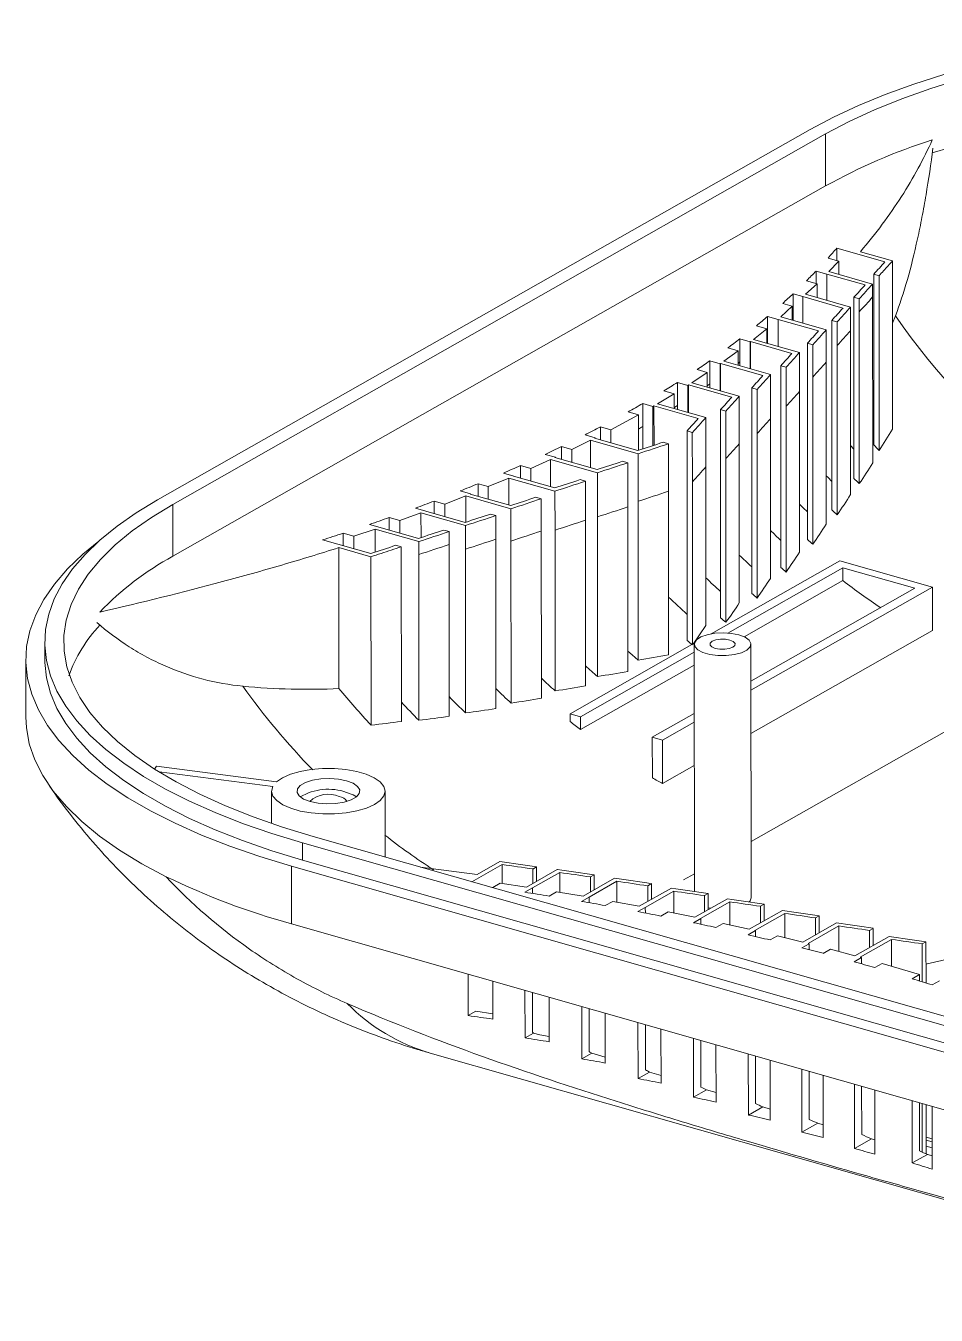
# Model space of a CAD drawing. Header units: inches. Extents: x 1848 to 4019, y 409 to 905.
# Drawn here: x 3138.8 to 3174.2, y 526.5 to 576.7 of the extents above; entities that cross this region are included whole.
import ezdxf

# ---------------------------------------------------------------- set-up
doc = ezdxf.new("R2010")
doc.units = ezdxf.units.IN

msp = doc.modelspace()

# ---------------------------------------------------------------- linework, layer by layer
at = {"color": 7, "linetype": 'Continuous', "lineweight": 15}
for p, q in [((3169.311, 572.664), (3143.937, 558.258)), ((3169.91, 572.494), (3144.536, 558.087)), ((3169.91, 572.494), (3169.911, 570.475)), ((3144.537, 556.069), (3169.911, 570.475)), ((3172.215, 567.521), (3170.343, 568.055)), ((3170.344, 567.571), (3170.343, 568.055)), ((3172.508, 567.559), (3171.26, 567.915)), ((3170.005, 567.668), (3170.419, 567.55)), ((3170.419, 567.55), (3170.04, 567.142)), ((3170.419, 567.034), (3170.419, 567.55)), ((3172.511, 561.013), (3172.508, 567.559)), ((3169.169, 566.786), (3169.579, 566.669)), ((3169.951, 567.047), (3169.538, 567.164)), ((3169.539, 566.681), (3169.538, 567.164)), ((3169.951, 567.047), (3171.444, 566.621)), ((3169.951, 567.047), (3169.951, 567.047)), ((3169.951, 566.027), (3169.951, 567.047)), ((3169.951, 566.027), (3169.951, 567.047)), ((3171.737, 566.659), (3170.04, 567.142)), ((3171.78, 567.041), (3171.986, 566.982)), ((3171.783, 560.401), (3171.78, 567.041)), ((3171.99, 560.186), (3171.986, 566.982)), ((3169.023, 566.168), (3168.643, 566.277)), ((3168.644, 565.379), (3168.643, 566.277)), ((3169.579, 566.669), (3169.126, 566.262)), ((3170.878, 565.762), (3169.126, 566.262)), ((3169.58, 566.132), (3169.579, 566.669)), ((3171.737, 566.659), (3171.737, 566.155)), ((3168.614, 565.801), (3168.165, 565.377)), ((3168.242, 565.907), (3168.614, 565.801)), ((3168.615, 565.249), (3168.614, 565.801)), ((3169.024, 566.17), (3169.023, 566.168)), ((3169.023, 565.133), (3169.023, 566.168)), ((3169.024, 566.17), (3170.585, 565.725)), ((3169.025, 565.132), (3169.024, 566.17)), ((3170.878, 565.762), (3170.878, 564.843)), ((3171.009, 566.141), (3171.215, 566.082)), ((3171.009, 566.141), (3171.009, 565.637)), ((3171.215, 566.082), (3171.216, 565.578)), ((3171.74, 559.705), (3171.737, 566.155)), ((3168.062, 565.28), (3167.657, 565.396)), ((3167.657, 564.499), (3167.657, 565.396)), ((3168.067, 565.284), (3168.062, 565.28)), ((3168.063, 564.234), (3168.062, 565.28)), ((3168.067, 565.284), (3169.637, 564.837)), ((3168.067, 564.233), (3168.067, 565.284)), ((3169.93, 564.874), (3168.165, 565.377)), ((3168.644, 565.379), (3168.615, 565.352)), ((3168.644, 565.241), (3168.644, 565.379)), ((3170.15, 565.245), (3170.356, 565.186)), ((3170.15, 565.245), (3170.15, 564.325)), ((3171.012, 559.1), (3171.009, 565.637)), ((3171.219, 558.896), (3171.216, 565.578)), ((3172.625, 565.422), (3172.509, 565.141)), ((3167.628, 564.92), (3167.104, 564.507)), ((3167.223, 565.036), (3167.628, 564.92)), ((3167.628, 564.358), (3167.628, 564.92)), ((3169.93, 564.874), (3169.93, 563.618)), ((3170.356, 565.186), (3170.357, 564.266)), ((3170.882, 558.474), (3170.878, 564.843)), ((3166.982, 564.411), (3166.579, 564.526)), ((3166.579, 563.629), (3166.579, 564.526)), ((3166.992, 564.419), (3166.982, 564.411)), ((3166.982, 563.359), (3166.982, 564.411)), ((3166.992, 564.419), (3168.6, 563.96)), ((3166.992, 563.356), (3166.992, 564.419)), ((3168.893, 563.998), (3167.104, 564.507)), ((3167.657, 564.499), (3167.628, 564.474)), ((3167.657, 564.35), (3167.657, 564.499)), ((3169.202, 564.357), (3169.408, 564.298)), ((3169.202, 564.357), (3169.202, 563.101)), ((3169.408, 564.298), (3169.409, 563.042)), ((3170.154, 557.874), (3170.15, 564.325)), ((3170.36, 557.68), (3170.357, 564.266)), ((3166.515, 564.06), (3165.948, 563.654)), ((3166.113, 564.175), (3166.515, 564.06)), ((3166.516, 563.492), (3166.515, 564.06)), ((3168.893, 563.998), (3168.893, 562.478)), ((3164.911, 563.328), (3165.311, 563.214)), ((3165.81, 563.555), (3165.409, 563.669)), ((3165.409, 562.772), (3165.409, 563.669)), ((3165.828, 563.567), (3165.81, 563.555)), ((3165.811, 562.502), (3165.81, 563.555)), ((3165.828, 563.567), (3167.474, 563.098)), ((3165.828, 562.497), (3165.828, 563.567)), ((3167.766, 563.136), (3165.948, 563.654)), ((3166.579, 563.474), (3166.579, 563.629)), ((3168.165, 563.48), (3168.371, 563.421)), ((3168.165, 563.48), (3168.165, 561.961)), ((3168.371, 563.421), (3168.372, 561.902)), ((3169.934, 557.316), (3169.93, 563.618)), ((3164.549, 562.716), (3164.149, 562.83)), ((3164.149, 561.933), (3164.149, 562.83)), ((3164.576, 562.733), (3164.549, 562.716)), ((3164.576, 562.733), (3166.259, 562.253)), ((3164.576, 561.658), (3164.576, 562.733)), ((3165.311, 563.214), (3164.705, 562.817)), ((3166.552, 562.291), (3164.705, 562.817)), ((3165.312, 562.644), (3165.311, 563.214)), ((3165.41, 562.616), (3165.409, 562.772)), ((3167.766, 563.136), (3167.767, 561.42)), ((3169.206, 556.721), (3169.202, 563.101)), ((3169.413, 556.534), (3169.409, 563.042)), ((3164.017, 562.384), (3163.375, 562)), ((3163.617, 562.498), (3164.017, 562.384)), ((3164.018, 561.817), (3164.017, 562.384)), ((3164.55, 561.665), (3164.549, 562.716)), ((3166.552, 562.291), (3166.553, 560.442)), ((3167.038, 562.618), (3167.245, 562.559)), ((3167.038, 562.618), (3167.039, 560.902)), ((3167.245, 562.559), (3167.246, 560.844)), ((3168.897, 556.229), (3168.893, 562.478)), ((3163.199, 561.895), (3162.8, 562.009)), ((3162.8, 561.112), (3162.8, 562.009)), ((3163.238, 561.918), (3163.199, 561.895)), ((3163.2, 560.375), (3163.199, 561.895)), ((3163.238, 561.918), (3164.958, 561.428)), ((3163.239, 560.387), (3163.238, 561.918)), ((3165.251, 561.465), (3163.375, 562)), ((3164.149, 561.779), (3164.149, 561.933)), ((3165.824, 561.773), (3166.03, 561.714)), ((3165.824, 561.773), (3165.825, 559.924)), ((3166.03, 561.714), (3166.031, 559.866)), ((3168.169, 555.638), (3168.165, 561.961)), ((3168.375, 555.457), (3168.372, 561.902)), ((3162.635, 561.573), (3161.559, 560.988)), ((3162.235, 561.687), (3162.635, 561.573)), ((3162.635, 560.189), (3162.635, 561.573)), ((3165.251, 561.465), (3165.252, 559.544)), ((3167.77, 555.211), (3167.767, 561.42)), ((3171.783, 561.577), (3171.739, 561.626)), ((3160.557, 560.79), (3160.957, 560.676)), ((3161.559, 560.988), (3161.159, 561.102)), ((3161.16, 560.594), (3161.159, 561.102)), ((3161.56, 560.48), (3161.559, 560.988)), ((3162.801, 560.243), (3162.8, 561.112)), ((3164.523, 560.948), (3164.729, 560.889)), ((3164.523, 560.948), (3164.524, 559.026)), ((3164.729, 560.889), (3164.73, 558.967)), ((3167.042, 554.622), (3167.039, 560.902)), ((3167.249, 554.446), (3167.246, 560.844)), ((3160.042, 560.222), (3159.641, 560.336)), ((3159.641, 559.835), (3159.641, 560.336)), ((3160.77, 560.584), (3160.042, 560.222)), ((3160.042, 559.721), (3160.042, 560.222)), ((3160.77, 560.584), (3162.618, 560.057)), ((3160.771, 559.513), (3160.77, 560.584)), ((3160.957, 560.676), (3160.925, 560.66)), ((3162.609, 560.181), (3160.925, 560.66)), ((3160.957, 560.651), (3160.957, 560.676)), ((3163.797, 560.446), (3163.591, 560.505)), ((3163.797, 560.446), (3163.798, 558.598)), ((3166.556, 554.261), (3166.553, 560.442)), ((3170.881, 560.376), (3171.012, 560.234)), ((3159.221, 559.834), (3158.456, 559.484)), ((3159.005, 560.034), (3159.407, 559.919)), ((3159.221, 559.834), (3161.039, 559.316)), ((3159.221, 558.772), (3159.221, 559.834)), ((3159.407, 559.919), (3159.384, 559.909)), ((3161.03, 559.439), (3159.384, 559.909)), ((3159.407, 559.902), (3159.407, 559.919)), ((3162.218, 559.705), (3162.012, 559.764)), ((3162.618, 560.057), (3162.619, 558.209)), ((3165.828, 553.674), (3165.825, 559.924)), ((3166.035, 553.501), (3166.031, 559.866)), ((3157.385, 559.306), (3157.788, 559.191)), ((3158.456, 559.484), (3158.053, 559.599)), ((3158.054, 559.105), (3158.053, 559.599)), ((3158.456, 558.99), (3158.456, 559.484)), ((3161.039, 559.316), (3161.04, 557.601)), ((3162.218, 559.705), (3162.219, 557.99)), ((3165.255, 553.378), (3165.252, 559.544)), ((3156.798, 558.779), (3156.402, 558.892)), ((3156.403, 558.403), (3156.402, 558.892)), ((3157.6, 559.113), (3156.798, 558.779)), ((3156.798, 558.29), (3156.798, 558.779)), ((3157.6, 559.113), (3159.39, 558.603)), ((3157.601, 558.061), (3157.6, 559.113)), ((3157.788, 559.191), (3157.773, 559.185)), ((3159.381, 558.726), (3157.773, 559.185)), ((3157.788, 559.18), (3157.788, 559.191)), ((3160.57, 558.992), (3160.363, 559.051)), ((3160.57, 558.992), (3160.571, 557.472)), ((3164.527, 552.792), (3164.524, 559.026)), ((3164.734, 552.642), (3164.73, 558.967)), ((3155.103, 558.1), (3154.696, 558.217)), ((3154.696, 557.731), (3154.696, 558.217)), ((3155.92, 558.42), (3155.103, 558.1)), ((3155.702, 558.608), (3156.107, 558.493)), ((3155.92, 558.42), (3157.678, 557.918)), ((3155.921, 557.394), (3155.92, 558.42)), ((3156.107, 558.493), (3156.099, 558.489)), ((3157.669, 558.042), (3156.099, 558.489)), ((3156.107, 558.487), (3156.107, 558.493)), ((3158.858, 558.308), (3158.651, 558.366)), ((3158.858, 558.308), (3158.858, 557.052)), ((3159.39, 558.603), (3159.391, 557.083)), ((3162.622, 552.027), (3162.619, 558.209)), ((3163.802, 552.233), (3163.798, 558.598)), ((3144.536, 558.087), (3144.537, 556.069)), ((3154.182, 557.757), (3153.353, 557.456)), ((3153.963, 557.942), (3154.372, 557.825)), ((3154.182, 557.757), (3155.91, 557.264)), ((3154.183, 556.797), (3154.182, 557.757)), ((3154.372, 557.825), (3154.369, 557.824)), ((3155.901, 557.388), (3154.369, 557.824)), ((3154.372, 557.823), (3154.372, 557.825)), ((3155.104, 557.615), (3155.103, 558.1)), ((3157.089, 557.653), (3156.883, 557.712)), ((3157.678, 557.918), (3157.679, 556.663)), ((3162.223, 551.592), (3162.219, 557.99)), ((3152.178, 557.308), (3152.59, 557.19)), ((3153.353, 557.456), (3152.942, 557.574)), ((3152.943, 557.09), (3152.942, 557.574)), ((3153.353, 556.973), (3153.353, 557.456)), ((3155.91, 557.264), (3155.91, 556.344)), ((3157.089, 557.653), (3157.09, 556.734)), ((3160.574, 551.028), (3160.571, 557.472)), ((3161.043, 551.392), (3161.04, 557.601)), ((3150.356, 556.707), (3152.228, 556.173)), ((3151.566, 556.846), (3151.151, 556.964)), ((3151.152, 556.48), (3151.151, 556.964)), ((3152.396, 557.125), (3151.566, 556.846)), ((3151.566, 556.362), (3151.566, 556.846)), ((3152.396, 557.125), (3154.093, 556.641)), ((3152.396, 556.228), (3152.396, 557.125)), ((3152.59, 557.19), (3152.59, 557.19)), ((3154.084, 556.765), (3152.59, 557.19)), ((3155.273, 557.03), (3155.066, 557.089)), ((3155.273, 557.03), (3155.273, 556.527)), ((3157.093, 550.147), (3157.09, 556.734)), ((3158.862, 550.544), (3158.858, 557.052)), ((3159.394, 550.834), (3159.391, 557.083)), ((3150.989, 556.406), (3152.237, 556.05)), ((3150.989, 556.406), (3150.992, 550.924)), ((3153.417, 556.439), (3153.21, 556.498)), ((3153.42, 549.643), (3153.417, 556.439)), ((3154.093, 556.641), (3154.093, 556.138)), ((3155.276, 549.844), (3155.273, 556.527)), ((3155.914, 549.976), (3155.91, 556.344)), ((3157.682, 550.36), (3157.679, 556.663)), ((3152.241, 549.504), (3152.237, 556.05)), ((3154.097, 549.688), (3154.093, 556.138)), ((3170.466, 555.897), (3165.456, 553.053)), ((3174.063, 554.872), (3170.466, 555.897)), ((3166.111, 553.083), (3170.583, 555.622)), ((3170.583, 555.622), (3173.38, 554.825)), ((3170.583, 555.122), (3170.583, 555.622)), ((3166.738, 552.938), (3170.583, 555.122)), ((3167.008, 550.866), (3174.063, 554.872)), ((3173.38, 554.825), (3167.008, 551.207)), ((3174.064, 553.184), (3174.063, 554.872)), ((3164.758, 552.656), (3165.255, 553.378)), ((3139.555, 552.721), (3139.555, 552.048)), ((3167.009, 549.178), (3174.064, 553.184)), ((3164.806, 552.683), (3159.977, 549.942)), ((3160.376, 549.828), (3164.802, 552.34)), ((3164.802, 552.647), (3164.807, 543.034)), ((3167.012, 542.78), (3167.007, 552.648)), ((3138.82, 552.047), (3138.822, 549.805)), ((3160.377, 549.327), (3164.803, 551.84)), ((3159.977, 549.942), (3160.376, 549.828)), ((3159.977, 549.642), (3159.977, 549.942)), ((3160.377, 549.327), (3160.376, 549.828)), ((3164.804, 549.955), (3163.174, 549.03)), ((3163.574, 548.916), (3164.804, 549.615)), ((3163.174, 549.03), (3163.574, 548.916)), ((3163.175, 547.452), (3163.174, 549.03)), ((3163.574, 547.228), (3163.574, 548.916)), ((3143.907, 547.899), (3143.822, 547.793)), ((3148.571, 547.296), (3143.907, 547.899)), ((3144.001, 547.68), (3148.42, 547.108)), ((3163.574, 547.228), (3164.805, 547.926)), ((3148.376, 546.931), (3148.377, 545.674)), ((3152.787, 544.372), (3152.786, 546.934)), ((3149.995, 545.168), (3185.764, 534.973)), ((3149.57, 544.927), (3185.339, 534.731)), ((3149.57, 544.927), (3149.57, 544.254)), ((3149.57, 544.254), (3185.339, 534.058)), ((3157.245, 544.198), (3156.36, 543.695)), ((3149.145, 544.012), (3184.914, 533.817)), ((3149.145, 544.012), (3149.146, 541.769)), ((3154.167, 543.979), (3156.36, 543.695)), ((3157.338, 544.08), (3156.16, 543.411)), ((3157.338, 543.346), (3157.338, 544.08)), ((3159.481, 543.888), (3158.278, 543.205)), ((3158.515, 543.169), (3159.574, 543.771)), ((3158.531, 543.905), (3158.678, 543.989)), ((3158.531, 543.349), (3158.531, 543.905)), ((3158.678, 543.432), (3158.678, 543.989)), ((3159.575, 543), (3159.574, 543.771)), ((3160.767, 543.596), (3160.914, 543.679)), ((3160.914, 543.094), (3160.914, 543.679)), ((3156.896, 543.201), (3156.971, 543.19)), ((3156.971, 543.19), (3157.265, 543.357)), ((3157.265, 543.357), (3158.278, 543.205)), ((3158.515, 543.169), (3158.222, 543.003)), ((3158.515, 543.169), (3158.515, 543.169)), ((3158.515, 542.958), (3158.515, 543.169)), ((3161.707, 543.544), (3160.482, 542.848)), ((3160.713, 542.809), (3161.8, 543.426)), ((3160.768, 543.01), (3160.767, 543.596)), ((3161.8, 542.616), (3161.8, 543.426)), ((3163.913, 543.163), (3162.666, 542.455)), ((3162.993, 543.251), (3163.14, 543.335)), ((3162.993, 542.641), (3162.993, 543.251)), ((3163.14, 542.724), (3163.14, 543.335)), ((3159.162, 542.855), (3159.453, 543.02)), ((3159.453, 543.02), (3160.482, 542.848)), ((3160.717, 542.808), (3160.427, 542.644)), ((3160.713, 542.809), (3160.717, 542.808)), ((3160.717, 542.594), (3160.717, 542.808)), ((3162.892, 542.413), (3164.006, 543.046)), ((3164.006, 542.194), (3164.006, 543.046)), ((3166.09, 542.747), (3164.822, 542.027)), ((3165.199, 542.871), (3165.345, 542.954)), ((3165.199, 542.241), (3165.199, 542.871)), ((3165.346, 542.324), (3165.345, 542.954)), ((3161.344, 542.483), (3161.633, 542.647)), ((3161.633, 542.647), (3162.666, 542.455)), ((3162.902, 542.411), (3162.615, 542.248)), ((3162.892, 542.413), (3162.902, 542.411)), ((3162.903, 542.193), (3162.902, 542.411)), ((3163.509, 542.074), (3163.796, 542.237)), ((3163.796, 542.237), (3164.822, 542.027)), ((3165.042, 541.981), (3166.183, 542.629)), ((3166.183, 541.733), (3166.183, 542.629)), ((3168.231, 542.294), (3166.941, 541.562)), ((3167.156, 541.514), (3168.324, 542.177)), ((3167.376, 542.454), (3167.522, 542.538)), ((3167.376, 541.809), (3167.376, 542.454)), ((3167.523, 541.892), (3167.522, 542.538)), ((3168.324, 541.235), (3168.324, 542.177)), ((3184.915, 531.574), (3149.146, 541.769)), ((3165.062, 541.977), (3164.776, 541.815)), ((3165.042, 541.981), (3165.062, 541.977)), ((3165.062, 541.754), (3165.062, 541.977)), ((3165.647, 541.628), (3165.932, 541.79)), ((3165.932, 541.79), (3166.941, 541.562)), ((3170.329, 541.807), (3169.019, 541.063)), ((3169.228, 541.011), (3170.422, 541.689)), ((3169.517, 542.002), (3169.663, 542.085)), ((3169.517, 541.346), (3169.517, 542.002)), ((3169.664, 541.429), (3169.663, 542.085)), ((3170.423, 540.698), (3170.422, 541.689)), ((3167.187, 541.507), (3166.902, 541.345)), ((3167.156, 541.514), (3167.187, 541.507)), ((3167.187, 541.279), (3167.187, 541.507)), ((3167.75, 541.145), (3168.034, 541.306)), ((3168.034, 541.306), (3169.019, 541.063)), ((3172.379, 541.284), (3171.048, 540.528)), ((3171.251, 540.473), (3172.471, 541.166)), ((3171.615, 541.514), (3171.762, 541.597)), ((3171.615, 540.851), (3171.615, 541.514)), ((3171.762, 540.934), (3171.762, 541.597)), ((3172.472, 540.123), (3172.471, 541.166)), ((3169.271, 541), (3168.987, 540.839)), ((3169.228, 541.011), (3169.271, 541)), ((3169.271, 540.766), (3169.271, 541)), ((3169.812, 540.625), (3170.095, 540.787)), ((3170.095, 540.787), (3171.048, 540.528)), ((3173.664, 540.992), (3173.811, 541.075)), ((3173.665, 539.517), (3173.664, 540.992)), ((3173.812, 539.471), (3173.811, 541.075)), ((3171.308, 540.458), (3171.024, 540.297)), ((3171.251, 540.473), (3171.308, 540.458)), ((3171.308, 540.217), (3171.308, 540.458)), ((3171.825, 540.07), (3172.109, 540.231)), ((3172.109, 540.231), (3173.56, 539.799)), ((3173.811, 540.203), (3174.763, 540.429)), ((3156.013, 538.203), (3156.012, 539.812)), ((3173.56, 539.799), (3173.277, 539.638)), ((3173.56, 539.55), (3173.56, 539.799)), ((3156.973, 539.538), (3156.974, 538.067)), ((3158.225, 537.333), (3158.224, 539.182)), ((3174.051, 539.396), (3174.335, 539.557)), ((3158.518, 537.553), (3158.517, 539.098)), ((3159.164, 538.914), (3159.165, 537.185)), ((3156.308, 538.37), (3156.013, 538.203)), ((3156.974, 538.275), (3156.308, 538.37)), ((3160.43, 536.52), (3160.429, 538.553)), ((3160.72, 536.803), (3160.719, 538.471)), ((3161.346, 538.292), (3161.347, 536.358)), ((3162.618, 535.754), (3162.617, 537.93)), ((3162.906, 536.095), (3162.905, 537.848)), ((3163.511, 537.675), (3163.512, 535.58)), ((3158.56, 537.523), (3158.225, 537.333)), ((3158.802, 537.454), (3158.56, 537.523)), ((3159.165, 537.396), (3158.802, 537.454)), ((3164.779, 535.028), (3164.778, 537.314)), ((3165.065, 535.422), (3165.064, 537.232)), ((3154.532, 536.745), (3190.301, 526.55)), ((3160.82, 536.741), (3160.43, 536.52)), ((3161.347, 536.59), (3160.82, 536.741)), ((3165.649, 537.066), (3165.65, 534.841)), ((3166.906, 534.336), (3166.905, 536.708)), ((3167.19, 534.78), (3167.189, 536.626)), ((3167.753, 536.466), (3167.754, 534.136)), ((3163.063, 536.007), (3162.618, 535.754)), ((3163.512, 535.879), (3163.063, 536.007)), ((3168.991, 533.673), (3168.99, 536.113)), ((3169.275, 534.165), (3169.274, 536.032)), ((3169.814, 535.878), (3169.816, 533.459)), ((3165.281, 535.313), (3164.779, 535.028)), ((3165.65, 535.207), (3165.281, 535.313)), ((3171.028, 533.036), (3171.027, 535.533)), ((3171.312, 533.577), (3171.311, 535.452)), ((3171.828, 535.304), (3171.829, 532.809)), ((3167.463, 534.652), (3166.906, 534.336)), ((3167.754, 534.57), (3167.463, 534.652)), ((3173.28, 532.472), (3173.279, 534.891)), ((3173.564, 532.938), (3173.563, 534.81)), ((3173.669, 532.89), (3173.668, 534.78)), ((3173.815, 532.826), (3173.814, 534.738)), ((3174.053, 534.67), (3174.055, 532.23)), ((3169.603, 534.02), (3168.991, 533.673)), ((3169.603, 534.02), (3169.815, 533.96)), ((3171.693, 533.413), (3171.028, 533.036)), ((3171.693, 533.413), (3171.829, 533.374)), ((3173.815, 533.479), (3174.054, 533.411)), ((3174.054, 533.296), (3173.815, 533.364)), ((3173.866, 532.805), (3173.28, 532.472)), ((3173.815, 533.123), (3174.054, 533.055)), ((3173.841, 532.816), (3174.054, 532.755)), ((3173.866, 532.805), (3174.054, 532.751))]:
    msp.add_line(p, q, dxfattribs=at)
at = {"color": 8, "linetype": 'Continuous', "lineweight": 15}
for p, q in [((3167.011, 544.975), (3185.786, 555.634)), ((3164.387, 543.485), (3164.807, 543.723))]:
    msp.add_line(p, q, dxfattribs=at)
at = {"color": 7, "linetype": 'Continuous', "lineweight": 15, "flags": 128}
for points in [[(3199.906, 575.577), (3198.568, 575.843), (3197.191, 576.075), (3195.781, 576.271), (3194.343, 576.432), (3192.882, 576.556), (3191.405, 576.642), (3189.917, 576.691), (3188.425, 576.703), (3186.933, 576.676), (3185.448, 576.612), (3183.977, 576.511), (3182.523, 576.373), (3181.095, 576.198), (3179.696, 575.987), (3178.332, 575.742), (3177.01, 575.463), (3175.733, 575.15), (3174.508, 574.806), (3173.339, 574.432), (3172.23, 574.029), (3171.187, 573.599), (3170.212, 573.144), (3169.311, 572.664)], [(3200.762, 575.039), (3199.453, 575.339), (3198.098, 575.604), (3196.703, 575.833), (3195.274, 576.024), (3193.816, 576.178), (3192.337, 576.293), (3190.842, 576.368), (3189.337, 576.404), (3187.83, 576.401), (3186.327, 576.357), (3184.834, 576.275), (3183.357, 576.153), (3181.903, 575.993), (3180.479, 575.794), (3179.089, 575.559), (3177.741, 575.287), (3176.439, 574.981), (3175.19, 574.641), (3173.999, 574.269), (3172.87, 573.867), (3171.81, 573.435), (3170.822, 572.977), (3169.91, 572.494)], [(3166.579, 563.629), (3166.522, 563.585), (3166.516, 563.58)], [(3165.409, 562.772), (3165.348, 562.729), (3165.312, 562.704)], [(3164.149, 561.933), (3164.084, 561.891), (3164.018, 561.849), (3164.018, 561.849)], [(3169.933, 559.201), (3169.991, 559.141), (3170.153, 558.975)], [(3143.937, 558.258), (3143.112, 557.757), (3142.366, 557.236), (3141.704, 556.698), (3141.126, 556.143), (3140.636, 555.575), (3140.236, 554.996), (3139.927, 554.408), (3139.71, 553.814), (3139.586, 553.215), (3139.556, 552.614), (3139.62, 552.014), (3139.778, 551.417), (3140.028, 550.825), (3140.37, 550.24), (3140.803, 549.665), (3141.324, 549.102), (3141.933, 548.554), (3142.626, 548.022), (3143.4, 547.509), (3144.253, 547.016), (3145.181, 546.546), (3146.181, 546.1), (3147.249, 545.681), (3148.38, 545.289), (3149.57, 544.927)], [(3144.536, 558.087), (3143.705, 557.581), (3142.958, 557.054), (3142.298, 556.509), (3141.728, 555.947), (3141.25, 555.371), (3140.867, 554.785), (3140.58, 554.189), (3140.39, 553.587), (3140.299, 552.982), (3140.306, 552.376), (3140.412, 551.771), (3140.616, 551.17), (3140.917, 550.576), (3141.314, 549.991), (3141.805, 549.418), (3142.388, 548.859), (3143.061, 548.316), (3143.821, 547.793), (3144.664, 547.291), (3145.588, 546.812), (3146.587, 546.358), (3147.657, 545.932), (3148.795, 545.534), (3149.995, 545.168)], [(3168.896, 558.101), (3169.04, 557.956), (3169.205, 557.794)], [(3141.655, 556.655), (3141.035, 556.147), (3140.44, 555.576), (3139.935, 554.99), (3139.523, 554.394), (3139.204, 553.787), (3138.98, 553.174), (3138.853, 552.557), (3138.822, 551.938), (3138.888, 551.319), (3139.05, 550.703), (3139.308, 550.093), (3139.661, 549.49), (3140.107, 548.897), (3140.644, 548.317), (3141.272, 547.752), (3141.986, 547.203), (3142.784, 546.674), (3143.664, 546.166), (3144.621, 545.682), (3145.652, 545.222), (3146.752, 544.79), (3147.918, 544.386), (3149.145, 544.012)], [(3166.543, 553.01), (3166.249, 553.069), (3165.925, 553.091), (3165.599, 553.074), (3165.301, 553.018), (3165.056, 552.93), (3164.886, 552.817), (3164.807, 552.688), (3164.825, 552.556), (3164.94, 552.432), (3165.14, 552.328), (3165.408, 552.251), (3165.72, 552.21), (3166.049, 552.208), (3166.364, 552.244), (3166.639, 552.317), (3166.849, 552.419), (3166.975, 552.541), (3167.005, 552.673), (3166.938, 552.802), (3166.779, 552.918), (3166.543, 553.01)], [(3166.188, 552.808), (3166.014, 552.84), (3165.822, 552.842), (3165.644, 552.814), (3165.505, 552.761), (3165.427, 552.691), (3165.422, 552.614), (3165.49, 552.542), (3165.621, 552.487), (3165.796, 552.455), (3165.987, 552.453), (3166.165, 552.481), (3166.304, 552.534), (3166.382, 552.604), (3166.388, 552.681), (3166.319, 552.753), (3166.188, 552.808)], [(3162.222, 552.376), (3162.384, 552.233), (3162.622, 552.027)], [(3139.555, 552.048), (3139.557, 551.942), (3139.621, 551.341), (3139.778, 550.744), (3140.028, 550.152), (3140.37, 549.567), (3140.803, 548.992), (3141.325, 548.429), (3141.933, 547.881), (3142.626, 547.349), (3143.4, 546.836), (3144.253, 546.343), (3145.182, 545.873), (3146.182, 545.427), (3147.249, 545.008), (3148.38, 544.616), (3149.57, 544.254)], [(3138.822, 549.805), (3138.842, 549.408), (3138.955, 548.779), (3139.168, 548.154), (3139.48, 547.536), (3139.89, 546.927), (3140.396, 546.33), (3140.995, 545.748), (3141.686, 545.182), (3142.466, 544.635), (3143.331, 544.109), (3144.277, 543.606)], [(3148.42, 547.108), (3148.376, 546.924), (3148.428, 546.74), (3148.573, 546.565), (3148.806, 546.405), (3149.116, 546.269), (3149.49, 546.161), (3149.912, 546.087), (3150.362, 546.05), (3150.822, 546.051), (3151.271, 546.09), (3151.691, 546.166), (3152.062, 546.276), (3152.369, 546.414), (3152.598, 546.575), (3152.739, 546.751), (3152.786, 546.935), (3152.737, 547.119), (3152.595, 547.295), (3152.365, 547.455), (3152.057, 547.593), (3151.685, 547.701), (3151.265, 547.777), (3150.815, 547.815), (3150.355, 547.815), (3149.905, 547.777), (3149.484, 547.702), (3149.111, 547.593), (3148.802, 547.456), (3148.571, 547.296)], [(3151.29, 547.335), (3150.98, 547.399), (3150.637, 547.425), (3150.29, 547.411), (3149.967, 547.359), (3149.693, 547.272), (3149.491, 547.157), (3149.378, 547.025), (3149.362, 546.884), (3149.445, 546.748), (3149.619, 546.627), (3149.872, 546.53), (3150.182, 546.466), (3150.525, 546.44), (3150.872, 546.454), (3151.195, 546.506), (3151.469, 546.594), (3151.671, 546.708), (3151.784, 546.841), (3151.8, 546.981), (3151.717, 547.117), (3151.543, 547.239), (3151.29, 547.335)], [(3151.672, 546.709), (3151.543, 546.79), (3151.29, 546.887)], [(3166.943, 542.624), (3166.98, 542.673), (3167.012, 542.78)], [(3165.346, 542.398), (3165.413, 542.383), (3165.44, 542.377)]]:
    msp.add_lwpolyline(points, dxfattribs=at)
at = {"color": 7, "linetype": 'Continuous', "lineweight": 15}
for centre, radius, start, end in [((3188.816, 522.287), 51.624, 80.3758, 106.6124), ((3181.199, 550.084), 23.307, 107.8451, 118.9677), ((3154.292, 581.765), 21.109, 318.1005, 319.4966), ((3152.945, 583.015), 22.947, 314.9921, 316.3126), ((3151.409, 584.6), 25.155, 312.0033, 313.2452), ((3154.647, 581.412), 22.381, 316.974, 318.6338), ((3154.848, 581.405), 22.421, 316.8885, 318.8754), ((3153.989, 580.509), 22.421, 316.8885, 318.8754), ((3149.705, 586.552), 27.746, 309.1524, 310.3156), ((3153.788, 580.516), 22.382, 316.974, 318.6337), ((3193.523, 579.78), 25.355, 214.4931, 252.2344), ((3152.848, 579.62), 22.37, 316.9736, 318.6342), ((3153.047, 579.615), 22.413, 316.8882, 318.8758), ((3147.838, 588.915), 30.758, 306.4523, 307.5383), ((3151.799, 578.755), 22.386, 316.9739, 318.6333), ((3152.007, 578.74), 22.416, 316.8881, 318.8754), ((3145.834, 591.707), 34.195, 303.9094, 304.9217), ((3143.635, 595.071), 38.214, 301.5272, 302.4668), ((3150.673, 577.893), 22.386, 316.9739, 318.6333), ((3150.881, 577.878), 22.415, 316.8881, 318.8755), ((3149.459, 577.048), 22.386, 316.9739, 318.6333), ((3149.663, 577.037), 22.42, 316.8885, 318.8754), ((3141.344, 598.91), 42.685, 299.3023, 300.1752), ((3148.161, 576.219), 22.381, 316.974, 318.6337), ((3148.362, 576.211), 22.42, 316.8885, 318.8754), ((3138.574, 604.012), 48.491, 296.9584, 297.76), ((3141.764, 597.286), 41.846, 299.9175, 300.1788), ((3136.078, 609.046), 54.11, 295.0691, 295.8144), ((3134.584, 646.64), 90.888, 287.95907, 288.61109), ((3134.584, 647.032), 91.382, 287.86501, 288.64383), ((3192.635, 580.227), 28.773, 223.5565, 224.1506), ((3133.01, 645.883), 90.871, 287.95911, 288.61125), ((3133.501, 614.694), 60.319, 293.32637, 294.0196), ((3133.005, 646.292), 91.382, 287.86501, 288.64382), ((3130.868, 620.947), 67.103, 291.72086, 292.36647), ((3131.367, 645.154), 90.855, 287.95895, 288.61121), ((3131.356, 645.58), 91.384, 287.86502, 288.64382), ((3190.942, 579.106), 28.239, 225.1103, 225.6992), ((3128.215, 627.762), 74.416, 290.24288, 290.84547), ((3129.651, 644.484), 90.869, 287.9591, 288.61126), ((3129.631, 644.934), 91.424, 287.86527, 288.64373), ((3127.877, 643.847), 90.888, 287.95907, 288.6111), ((3189.352, 578.083), 27.875, 226.4691, 227.0523), ((3125.567, 635.101), 82.218, 288.8842, 289.44813), ((3127.877, 644.236), 91.378, 287.865, 288.64384), ((3122.921, 643.002), 90.551, 287.63689, 288.16567), ((3126.065, 643.206), 90.869, 287.9591, 288.61126), ((3126.06, 643.613), 91.378, 287.865, 288.64384), ((3187.493, 577.108), 28.115, 225.4484, 226.5776), ((3187.803, 577.105), 27.592, 227.6252, 228.2035), ((3150.036, 545.945), 11.521, 118.5085, 136.3275), ((3186.004, 576.215), 27.968, 225.9395, 227.3117), ((3184.516, 575.324), 27.834, 226.2097, 227.8232), ((3186.218, 576.089), 27.277, 228.5704, 229.1469), ((3186.049, 575.142), 25.298, 232.3135, 236.4031), ((3183.07, 574.482), 27.771, 226.0622, 228.108), ((3184.631, 575.07), 26.972, 229.2989, 229.8756), ((3145.647, 549.609), 5.462, 136.2305, 160.6753), ((3183.143, 574.169), 26.83, 229.8076, 230.383), ((3181.684, 573.305), 26.742, 230.0906, 230.6655), ((3179.042, 572.065), 27.411, 227.6422, 228.956), ((3177.845, 571.488), 27.694, 226.7292, 228.2248), ((3173.657, 569.611), 29.376, 219.5052, 223.193), ((3176.683, 570.936), 28.007, 225.6144, 227.2779), ((3174.551, 569.97), 28.805, 222.8122, 224.7573), ((3175.575, 570.422), 28.366, 224.3057, 226.1204), ((3176.426, 570.119), 26.266, 231.2259, 232.3358), ((3174.667, 567.483), 23.094, 240.1572, 241.2941), ((3150.581, 544.876), 2.132, 70.5693, 120.7716), ((3150.581, 545.735), 1.079, 66.7426, 132.1209), ((3150.968, 546.336), 0.391, 30.627, 84.4191), ((3136.885, 399.754), 145.871, 81.40794, 81.97656), ((3136.89, 400.267), 145.26, 81.43194, 81.90754), ((3139.126, 399.478), 145.838, 81.40782, 81.97657), ((3139.12, 399.918), 145.3, 81.43194, 81.90741), ((3156.791, 569.407), 28.675, 244.1251, 254.5371), ((3141.351, 399.131), 145.84, 81.40783, 81.97657), ((3141.344, 399.563), 145.31, 81.43196, 81.90739), ((3143.552, 398.717), 145.875, 81.40795, 81.97656), ((3137.878, 411.141), 133.422, 80.821, 81.22937), ((3143.561, 399.258), 145.233, 81.43183, 81.90752), ((3145.729, 398.298), 145.877, 81.40795, 81.97655), ((3139.221, 419.198), 125.255, 79.82652, 80.25239), ((3140.654, 426.955), 117.365, 78.77092, 79.21566), ((3145.735, 398.821), 145.255, 81.43194, 81.90756), ((3147.87, 397.849), 145.874, 81.40795, 81.97656), ((3147.865, 398.289), 145.335, 81.43207, 81.90743), ((3142.165, 434.351), 109.817, 77.65325, 78.11815), ((3149.969, 397.362), 145.873, 81.40795, 81.97656), ((3149.974, 397.879), 145.257, 81.43194, 81.90755), ((3143.762, 441.439), 102.551, 76.47221, 76.95899), ((3152.007, 396.766), 145.947, 81.40803, 81.97636), ((3152.023, 397.355), 145.258, 81.43194, 81.90755), ((3145.349, 447.857), 95.94, 75.22755, 75.73621), ((3147.022, 454.036), 89.538, 73.91778, 74.45049), ((3148.929, 460.445), 82.852, 72.34902, 72.90992), ((3162.695, 543.406), 7.191, 234.4889, 234.9001), ((3164.511, 542.753), 7.055, 237.5023, 238.4544), ((3166.322, 542.022), 6.841, 240.039, 241.5498), ((3168.215, 541.367), 6.728, 242.0792, 244.1379), ((3170.145, 540.731), 6.644, 243.5941, 246.1931), ((3172.11, 540.129), 6.604, 244.5719, 247.6876), ((3174.093, 539.541), 6.581, 244.9982, 248.6114), ((3176.371, 538.906), 6.595, 244.8098, 247.6805)]:
    msp.add_arc(centre, radius, start, end, dxfattribs=at)
at = {"color": 8, "linetype": 'Continuous', "lineweight": 15}
for centre, radius, start, end in [((3171.323, 568.361), 29.67, 215.7748, 223.9781), ((3168.373, 565.089), 25.256, 231.852, 237.1296), ((3156.627, 543.885), 7.441, 224.4826, 253.6477)]:
    msp.add_arc(centre, radius, start, end, dxfattribs=at)
at = {"color": 7, "linetype": 'Continuous', "lineweight": 15}
for points, knots in [([(3174.057, 572.269), (3173.89, 571.897), (3173.706, 571.527), (3173.308, 570.791), (3173.092, 570.425), (3172.395, 569.336), (3171.863, 568.62), (3171.26, 567.915)], [0, 0, 0, 0, 0.25, 0.25, 0.5, 0.5, 1, 1, 1, 1]), ([(3174.082, 571.945), (3174.002, 571.326), (3173.913, 570.721), (3173.764, 569.838), (3173.711, 569.547), (3173.601, 568.973), (3173.543, 568.69), (3173.239, 567.301), (3172.956, 566.305), (3172.625, 565.422)], [0, 0, 0, 0, 0.25, 0.25, 0.375, 0.375, 0.5, 0.5, 1, 1, 1, 1]), ([(3171.986, 566.982), (3172.046, 567.046), (3172.164, 567.174), (3172.338, 567.366), (3172.451, 567.494), (3172.508, 567.559)], [0, 0, 0, 0, 0.3326876, 0.6660148, 1, 1, 1, 1]), ([(3150.989, 556.406), (3150.262, 556.174), (3149.521, 555.948), (3148.014, 555.507), (3147.245, 555.292), (3144.914, 554.664), (3143.325, 554.271), (3141.703, 553.9)], [0, 0, 0, 0, 0.25, 0.25, 0.5, 0.5, 1, 1, 1, 1]), ([(3152.237, 556.05), (3152.369, 556.093), (3152.634, 556.178), (3153.027, 556.308), (3153.287, 556.395), (3153.417, 556.439)], [0, 0, 0, 0, 0.333972, 0.667299, 1, 1, 1, 1]), ([(3141.581, 553.492), (3141.979, 553.145), (3142.4, 552.83), (3143.063, 552.407), (3143.289, 552.274), (3143.752, 552.027), (3143.99, 551.911), (3145.199, 551.381), (3146.208, 551.119), (3147.251, 551.015)], [0, 0, 0, 0, 0.25, 0.25, 0.375, 0.375, 0.5, 0.5, 1, 1, 1, 1]), ([(3139.724, 547.165), (3139.764, 547.103), (3140.056, 546.661), (3140.655, 545.881), (3141.521, 544.832), (3142.444, 543.837), (3143.414, 542.893), (3144.431, 542.003), (3145.491, 541.167), (3146.594, 540.386), (3147.737, 539.66), (3148.919, 538.99), (3150.142, 538.376), (3151.404, 537.819), (3152.708, 537.318), (3153.757, 536.97), (3154.371, 536.792), (3154.532, 536.745)], [0, 0, 0, 0, 0.012028, 0.085711, 0.159171, 0.232441, 0.305563, 0.378593, 0.451599, 0.524669, 0.597916, 0.67148, 0.745533, 0.820281, 0.895945, 0.97274, 1, 1, 1, 1]), ([(3144.277, 543.606), (3145.252, 542.556), (3146.332, 541.621), (3147.809, 540.586), (3148.111, 540.386), (3148.728, 540), (3149.043, 539.814), (3149.998, 539.281), (3150.65, 538.96), (3151.318, 538.671)], [0, 0, 0, 0, 0.5, 0.5, 0.625, 0.625, 0.75, 0.75, 1, 1, 1, 1]), ([(3151.318, 538.671), (3153.07, 537.915), (3154.823, 537.241), (3158.314, 535.992), (3160.051, 535.417), (3162.202, 534.735), (3162.632, 534.6), (3163.486, 534.335), (3163.911, 534.204), (3165.175, 533.819), (3166.006, 533.57), (3168.465, 532.841), (3170.058, 532.381), (3172.374, 531.72), (3173.135, 531.506), (3174.257, 531.192), (3174.628, 531.089), (3175.364, 530.886), (3175.728, 530.786), (3177.524, 530.298), (3178.885, 529.94), (3181.464, 529.315), (3182.682, 529.047), (3184.984, 528.644), (3186.068, 528.509), (3187.087, 528.476)], [0, 0, 0, 0, 0.125, 0.125, 0.25, 0.25, 0.28125, 0.28125, 0.3125, 0.3125, 0.375, 0.375, 0.5, 0.5, 0.5625, 0.5625, 0.59375, 0.59375, 0.625, 0.625, 0.75, 0.75, 0.875, 0.875, 1, 1, 1, 1])]:
    msp.add_open_spline(points, degree=3, knots=knots, dxfattribs=at)
for points in [[(3172.215, 567.521), (3172.074, 567.361), (3171.929, 567.201), (3171.78, 567.041)], [(3171.737, 566.155), (3171.569, 565.962), (3171.395, 565.77), (3171.216, 565.578)], [(3170.878, 564.843), (3170.71, 564.65), (3170.536, 564.457), (3170.357, 564.266)], [(3169.93, 563.618), (3169.762, 563.425), (3169.588, 563.233), (3169.409, 563.042)], [(3168.893, 562.478), (3168.725, 562.285), (3168.551, 562.093), (3168.372, 561.902)], [(3167.767, 561.42), (3167.599, 561.227), (3167.425, 561.035), (3167.246, 560.844)], [(3171.99, 560.186), (3172.17, 560.456), (3172.343, 560.732), (3172.511, 561.013)], [(3166.553, 560.442), (3166.384, 560.249), (3166.21, 560.057), (3166.031, 559.866)], [(3164.73, 558.967), (3164.91, 559.159), (3165.083, 559.351), (3165.252, 559.544)], [(3171.219, 558.896), (3171.399, 559.161), (3171.572, 559.43), (3171.74, 559.705)], [(3162.619, 558.209), (3163.015, 558.337), (3163.409, 558.466), (3163.798, 558.598)], [(3170.36, 557.68), (3170.54, 557.939), (3170.713, 558.204), (3170.882, 558.474)], [(3162.219, 557.99), (3161.83, 557.858), (3161.436, 557.729), (3161.04, 557.601)], [(3160.571, 557.472), (3160.181, 557.341), (3159.788, 557.211), (3159.391, 557.083)], [(3169.413, 556.534), (3169.592, 556.79), (3169.766, 557.051), (3169.934, 557.316)], [(3157.09, 556.734), (3156.7, 556.602), (3156.307, 556.472), (3155.91, 556.344)], [(3158.858, 557.052), (3158.469, 556.92), (3158.076, 556.79), (3157.679, 556.663)], [(3153.21, 556.498), (3152.885, 556.389), (3152.558, 556.28), (3152.228, 556.173)], [(3155.273, 556.527), (3154.883, 556.395), (3154.49, 556.265), (3154.093, 556.138)], [(3168.375, 555.457), (3168.555, 555.71), (3168.728, 555.967), (3168.897, 556.229)], [(3167.249, 554.446), (3167.428, 554.697), (3167.602, 554.952), (3167.77, 555.211)], [(3166.035, 553.501), (3166.214, 553.75), (3166.388, 554.003), (3166.556, 554.261)], [(3162.622, 552.027), (3163.018, 552.09), (3163.412, 552.159), (3163.802, 552.233)], [(3161.043, 551.392), (3161.439, 551.453), (3161.833, 551.52), (3162.223, 551.592)], [(3150.992, 550.924), (3149.768, 550.866), (3148.519, 550.89), (3147.251, 551.015)], [(3159.394, 550.834), (3159.791, 550.893), (3160.184, 550.957), (3160.574, 551.028)], [(3157.682, 550.36), (3158.078, 550.415), (3158.472, 550.477), (3158.862, 550.544)], [(3154.097, 549.688), (3154.493, 549.733), (3154.886, 549.785), (3155.276, 549.844)], [(3155.914, 549.976), (3156.31, 550.026), (3156.703, 550.084), (3157.093, 550.147)], [(3152.241, 549.504), (3152.637, 549.543), (3153.03, 549.589), (3153.42, 549.643)], [(3156.013, 538.203), (3156.335, 538.158), (3156.655, 538.113), (3156.974, 538.067)], [(3158.225, 537.333), (3158.54, 537.284), (3158.853, 537.235), (3159.165, 537.185)], [(3160.43, 536.52), (3160.738, 536.467), (3161.043, 536.413), (3161.347, 536.358)], [(3162.618, 535.754), (3162.918, 535.697), (3163.216, 535.639), (3163.512, 535.58)], [(3164.779, 535.028), (3165.071, 534.967), (3165.362, 534.904), (3165.65, 534.841)], [(3166.906, 534.336), (3167.19, 534.27), (3167.473, 534.203), (3167.754, 534.136)], [(3168.991, 533.673), (3169.267, 533.602), (3169.542, 533.531), (3169.816, 533.459)], [(3171.028, 533.036), (3171.297, 532.961), (3171.564, 532.885), (3171.829, 532.809)], [(3173.28, 532.472), (3173.54, 532.393), (3173.798, 532.312), (3174.055, 532.23)]]:
    msp.add_open_spline(points, degree=3, dxfattribs=at)

doc.saveas('drawing.dxf')
